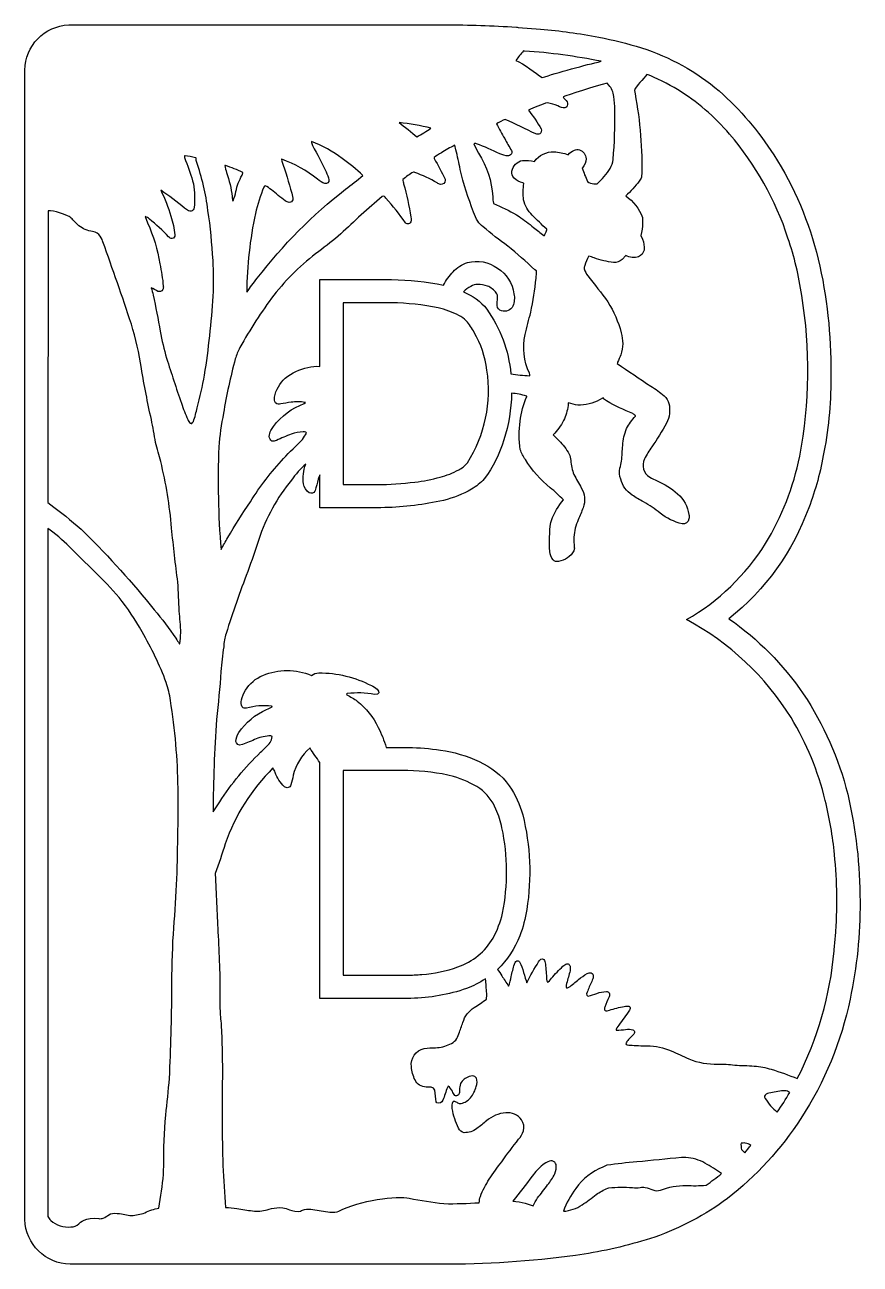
# Model space of a CAD drawing. Extents: x -2 to 1464, y -2 to 1049.
# Drawn here: x 405 to 749, y 539 to 1049 of the extents above; entities that cross this region are included whole.
import ezdxf

# ---------------------------------------------------------------- set-up
doc = ezdxf.new("R2010")
doc.units = 0
doc.header["$MEASUREMENT"] = 0
doc.layers.add('Layer 1', color=7, linetype='Continuous', lineweight=0)

msp = doc.modelspace()

# ---------------------------------------------------------------- linework, layer by layer
at = {"layer": 'Layer 1', "color": 1, "lineweight": 25, "true_color": 0xff0000}
for points, knots in [([(422.94, 1048.82), (412.94, 1048.35), (405.02, 1040.19), (404.85, 1030.18), (404.85, 1030.18), (404.85, 556.98), (404.85, 556.98), (405.2, 546.88), (413.38, 538.81), (423.49, 538.61), (423.49, 538.61), (579.32, 538.61), (579.32, 538.61), (597.99, 538.65), (616.62, 540.03), (635.09, 542.76), (644.95, 544.33), (654.67, 546.67), (664.16, 549.77), (674.9, 553.52), (685, 558.88), (694.12, 565.69), (705.97, 574.89), (716.19, 586.02), (724.34, 598.61), (734.13, 613.58), (741, 630.26), (744.6, 647.78), (747.4, 660.96), (748.77, 674.41), (748.7, 687.89), (748.72, 702.78), (747.01, 717.62), (743.62, 732.11), (739.95, 746.84), (733.75, 760.82), (725.32, 773.43), (717.07, 785.5), (706.71, 795.97), (694.73, 804.34), (709.68, 816.23), (721.05, 832.02), (727.59, 849.97), (730.39, 857.41), (732.49, 865.1), (733.85, 872.94), (735.85, 883.62), (736.81, 894.48), (736.7, 905.34), (736.83, 921.16), (735.09, 936.94), (731.51, 952.35), (727.8, 967.58), (721.62, 982.1), (713.21, 995.33), (706.94, 1005.07), (699.37, 1013.91), (690.69, 1021.59), (681.31, 1029.57), (670.45, 1035.61), (658.72, 1039.37), (652.94, 1041.18), (647.06, 1042.64), (641.1, 1043.72), (633.18, 1045.28), (625.17, 1046.4), (617.13, 1047.08), (617.13, 1047.08), (607.94, 1047.78), (607.94, 1047.78), (607.71, 1047.82), (607.48, 1047.84), (607.24, 1047.85), (597.46, 1048.48), (587.65, 1048.81), (577.85, 1048.85), (577.85, 1048.85), (423.17, 1048.85), (423.17, 1048.85), (423.17, 1048.85), (422.94, 1048.82), (422.94, 1048.82)], [0, 0, 0, 0, 1, 1, 1, 2, 2, 2, 3, 3, 3, 4, 4, 4, 5, 5, 5, 6, 6, 6, 7, 7, 7, 8, 8, 8, 9, 9, 9, 10, 10, 10, 11, 11, 11, 12, 12, 12, 13, 13, 13, 14, 14, 14, 15, 15, 15, 16, 16, 16, 17, 17, 17, 18, 18, 18, 19, 19, 19, 20, 20, 20, 21, 21, 21, 22, 22, 22, 23, 23, 23, 24, 24, 24, 25, 25, 25, 26, 26, 26, 27, 27, 27, 27]), ([(610.6, 1038.05), (621.18, 1037.32), (631.7, 1035.9), (642.09, 1033.81), (635.96, 1032.4), (623.79, 1029.12), (617.78, 1027.08), (615.33, 1028.96), (610.29, 1032.68), (606.99, 1034.2), (608.03, 1035.5), (609.08, 1036.79), (610.14, 1038.07), (610.14, 1038.07), (610.6, 1038.05), (610.6, 1038.05)], [0, 0, 0, 0, 1, 1, 1, 2, 2, 2, 3, 3, 3, 4, 4, 4, 5, 5, 5, 5]), ([(661.46, 1028.23), (663.96, 1027.34), (670.26, 1024.23), (673.5, 1022.22), (681.61, 1017.29), (688.86, 1011.06), (694.96, 1003.79), (705.76, 991.28), (713.95, 976.74), (719.04, 961.02), (721.63, 953.34), (723.53, 945.45), (724.73, 937.43), (728.3, 915.49), (728.01, 893.08), (723.87, 871.24), (721.28, 858.52), (716.51, 846.34), (709.76, 835.25), (701.66, 822.33), (690.51, 811.59), (677.29, 803.98), (694.92, 794.53), (709.75, 780.61), (720.29, 763.61), (726.73, 753.04), (731.48, 741.53), (734.35, 729.48), (736.21, 722.21), (737.49, 714.8), (738.16, 707.33), (739.32, 696.09), (739.46, 684.78), (738.56, 673.52), (738.38, 671.46), (738.24, 669.7), (738.04, 667.67), (736.43, 649.3), (731.28, 631.42), (722.87, 615.01), (719.37, 616.49), (715.79, 617.78), (712.14, 618.86), (709.87, 619.55), (707.53, 620), (705.16, 620.2), (702.47, 620.36), (699.78, 620.47), (697.09, 620.54), (694.79, 620.92), (692.47, 621.05), (690.15, 620.95), (686.06, 620.88), (682, 621.61), (678.2, 623.1), (675.78, 624.2), (673.4, 625.29), (670.99, 626.39), (667.86, 627.79), (664.48, 628.51), (661.05, 628.52), (658.69, 628.54), (656.33, 628.64), (653.98, 628.82), (653.4, 628.86), (652.16, 628.85), (652.32, 629.5), (652.54, 630.1), (652.91, 630.64), (653.39, 631.06), (654.16, 631.78), (654.88, 632.53), (655.57, 633.33), (655.89, 633.72), (655.96, 634.27), (655.7, 634.72), (655.56, 634.86), (655.4, 634.97), (655.22, 635.08), (654.25, 635.4), (653.22, 635.47), (652.21, 635.28), (650.99, 635.11), (649.76, 634.98), (648.54, 634.92), (648.09, 634.92), (648, 635.25), (649.35, 637.03), (650.83, 639.05), (652.29, 641.08), (653.73, 643.13), (654.07, 643.53), (654.17, 644.1), (653.95, 644.58), (653.83, 644.68), (653.71, 644.76), (653.57, 644.83), (652.93, 644.93), (652.27, 644.91), (651.64, 644.76), (649.57, 644.34), (647.52, 643.82), (645.5, 643.22), (642.89, 642.25), (643.45, 644.02), (643.64, 644.42), (644.19, 645.86), (644.77, 647.28), (645.38, 648.68), (645.62, 649.2), (645.62, 649.78), (645.38, 650.29), (645.17, 650.69), (644.74, 650.91), (644.29, 650.86), (642.95, 650.82), (641.62, 650.55), (640.35, 650.09), (639.19, 649.69), (638.02, 649.33), (636.83, 649.02), (636.26, 648.91), (635.88, 649.55), (636.36, 650.63), (636.92, 652.12), (637.56, 653.58), (638.26, 655.01), (638.58, 655.67), (638.8, 656.37), (638.9, 657.1), (639, 657.73), (638.66, 658.36), (638.06, 658.59), (637.48, 658.69), (636.88, 658.57), (636.38, 658.25), (635.11, 657.56), (633.92, 656.74), (632.82, 655.81), (631.53, 654.68), (630.19, 653.62), (628.81, 652.61), (628, 651.96), (627.47, 652.49), (627.74, 653.54), (628.23, 655.29), (628.71, 657.06), (629.17, 658.82), (629.41, 659.63), (629.46, 660.49), (629.3, 661.32), (629.22, 661.75), (628.91, 662.11), (628.49, 662.25), (628.35, 662.27), (628.2, 662.28), (628.06, 662.27), (627.4, 662.12), (626.79, 661.77), (626.36, 661.25), (624.73, 659.68), (623.16, 658.04), (621.66, 656.35), (621.19, 655.73), (620.4, 654.73), (619.98, 654.76), (619.81, 654.81), (619.69, 655.59), (619.67, 655.94), (619.58, 658.03), (619.4, 660.11), (619.15, 662.18), (619.09, 662.85), (618.87, 663.51), (618.51, 664.08), (617.75, 664.69), (616.88, 663.95), (616.36, 663.11), (614.64, 660.28), (613.01, 657.41), (611.48, 654.48), (610.85, 656.66), (609.61, 660.86), (608.71, 662.83), (608.5, 663.24), (608.1, 663.51), (607.65, 663.54), (607.65, 663.54), (607.38, 663.47), (607.38, 663.47), (606.91, 663.13), (606.57, 662.65), (606.42, 662.09), (605.91, 660.42), (605.47, 658.73), (605.11, 657.03), (604.81, 655.71), (604.46, 654.41), (604.04, 653.13), (603.04, 654.5), (602.11, 655.93), (601.25, 657.39), (600.7, 658.3), (600.1, 659.17), (599.44, 660), (603.47, 663.84), (606.6, 668.54), (608.6, 673.74), (609.96, 677.27), (610.94, 680.94), (611.5, 684.67), (613.56, 697.65), (612.99, 710.9), (609.83, 723.66), (608.68, 727.9), (606.81, 731.92), (604.31, 735.54), (601.14, 739.91), (596.87, 743.36), (591.93, 745.54), (586.87, 747.92), (581.47, 749.51), (575.92, 750.26), (571.58, 750.92), (567.2, 751.28), (562.82, 751.34), (562.82, 751.34), (553.59, 751.34), (553.59, 751.34), (552.81, 754.21), (551.71, 756.98), (550.3, 759.6), (548.32, 763.83), (545.39, 767.54), (541.73, 770.44), (540.38, 771.4), (538.95, 772.25), (537.46, 772.98), (537.18, 773.17), (537.3, 773.42), (537.62, 773.5), (541.34, 774), (545.12, 773.88), (548.8, 773.14), (550.96, 772.94), (550.92, 774.29), (549.89, 775.38), (549.17, 775.97), (548.38, 776.46), (547.53, 776.83), (540.86, 780.29), (533.44, 782.08), (525.92, 782.03), (524.82, 781.98), (523.76, 781.63), (522.86, 781.01), (516.47, 783.71), (509.25, 783.71), (502.86, 781.01), (499.9, 779.78), (497.41, 777.65), (495.74, 774.93), (494.97, 773.68), (494.41, 772.31), (494.06, 770.89), (493.86, 769.93), (493.97, 768.93), (494.38, 768.03), (494.81, 767.52), (495.51, 767.33), (496.14, 767.54), (499.49, 768.44), (502.97, 768.72), (506.42, 768.35), (506.62, 768.3), (506.82, 768.16), (506.64, 768.03), (505.92, 767.63), (505.17, 767.28), (504.4, 766.99), (499.75, 764.95), (495.77, 761.64), (492.92, 757.44), (492.22, 756.37), (491.83, 755.12), (491.79, 753.84), (491.91, 753.03), (492.67, 751.86), (494.44, 752.5), (496.34, 753.26), (498.22, 754.04), (500.09, 754.86), (502, 755.63), (504.04, 756.07), (506.1, 756.15), (506.38, 756.16), (506.62, 755.96), (506.64, 755.79), (506.61, 754.91), (506.35, 754.06), (505.87, 753.32), (504.61, 751.95), (503.3, 750.65), (501.93, 749.39), (495.55, 743.25), (489.9, 736.39), (485.08, 728.96), (485.08, 728.96), (482.33, 724.88), (482.33, 724.88), (482.45, 737.55), (482.91, 750.22), (483.72, 762.86), (484.49, 769.43), (485.12, 776.02), (485.6, 782.62), (485.93, 786.01), (486.31, 789.41), (486.73, 792.8), (486.76, 794.67), (487.1, 796.52), (487.73, 798.29), (490.45, 806.85), (493.41, 815.34), (496.62, 823.73), (498.26, 828.09), (499.77, 832.51), (501.13, 836.97), (504.17, 845.85), (508.73, 854.13), (514.6, 861.44), (516.34, 863.83), (518.32, 866.03), (520.5, 868.02), (520.5, 868.02), (520.55, 867.95), (520.55, 867.95), (519.54, 865.36), (519.21, 862.56), (519.57, 859.81), (519.9, 858.35), (520.75, 857.07), (521.95, 856.18), (522.77, 855.72), (523.81, 856), (524.29, 856.82), (524.29, 856.82), (524.4, 857.06), (524.4, 857.06), (524.85, 858.62), (525.25, 860.18), (525.6, 861.76), (525.81, 862.36), (526.05, 862.95), (526.33, 863.53), (526.33, 863.53), (526.33, 849.99), (526.33, 849.99), (535.23, 849.91), (544.14, 849.93), (553.04, 850.06), (561.19, 850.26), (569.29, 851.27), (577.24, 853.05), (581.26, 854.09), (585.14, 855.63), (588.78, 857.63), (590.71, 858.82), (592.47, 860.26), (594.02, 861.92), (597.62, 866.77), (600.35, 872.21), (602.09, 878), (604.06, 884.21), (605.12, 890.67), (605.24, 897.18), (607.31, 897), (609.35, 896.61), (611.34, 896.02), (611.34, 896.02), (611.46, 895.93), (611.46, 895.93), (611.46, 895.93), (611.5, 895.8), (611.5, 895.8), (610.11, 892.56), (609.2, 889.14), (608.8, 885.64), (608.17, 881.78), (608.17, 877.84), (608.8, 873.98), (609.33, 872.52), (610.05, 871.13), (610.94, 869.85), (613.69, 865.45), (617.16, 861.54), (621.19, 858.27), (623.06, 856.68), (624.86, 855.01), (626.58, 853.25), (624.48, 850.74), (622.8, 847.9), (621.62, 844.84), (621.62, 844.84), (621.35, 843.93), (621.35, 843.93), (620.86, 839.98), (620.74, 835.99), (620.98, 832.01), (621.07, 830.75), (621.55, 829.54), (622.34, 828.56), (622.91, 827.99), (623.73, 827.74), (624.52, 827.9), (627.22, 828.3), (629.58, 829.92), (630.92, 832.3), (631.08, 832.77), (631.13, 833.28), (631.07, 833.78), (630.91, 835.16), (630.83, 836.55), (630.85, 837.95), (631.08, 840.42), (631.7, 842.84), (632.68, 845.11), (633.4, 846.74), (634.08, 848.38), (634.72, 850.03), (635.72, 852.75), (635.44, 855.78), (633.95, 858.27), (632.91, 860.05), (631.9, 861.86), (630.94, 863.69), (630.13, 865.52), (629.69, 867.49), (629.65, 869.49), (629.53, 870.41), (629.28, 871.3), (628.92, 872.15), (627.81, 874.18), (626.4, 876.03), (624.75, 877.66), (624.75, 877.66), (622.43, 880.04), (622.43, 880.04), (624.08, 881.8), (625.5, 883.77), (626.65, 885.89), (627.6, 887.86), (628.23, 889.97), (628.51, 892.15), (628.51, 892.15), (628.53, 892.99), (628.53, 892.99), (628.56, 893.05), (628.59, 893.12), (628.62, 893.19), (628.62, 893.19), (628.74, 893.21), (628.74, 893.21), (629.95, 892.8), (631.19, 892.48), (632.46, 892.26), (635.61, 892.14), (638.74, 892.91), (641.48, 894.48), (641.48, 894.48), (642.91, 895.28), (642.91, 895.28), (643.27, 894.73), (643.78, 894.29), (644.36, 894.01), (647.84, 892.04), (651.44, 890.29), (655.13, 888.77), (655.53, 888.54), (655.91, 888.26), (656.25, 887.95), (656.24, 887.87), (656.24, 887.8), (656.22, 887.72), (654.81, 886.17), (653.59, 884.45), (652.59, 882.6), (651.68, 880.4), (651.14, 878.06), (651.01, 875.68), (650.87, 873.53), (650.7, 871.39), (650.51, 869.24), (650.36, 868.25), (650.13, 867.27), (649.83, 866.32), (649.54, 864.81), (649.67, 863.25), (650.19, 861.8), (650.88, 859.13), (652.54, 856.8), (654.84, 855.27), (656.33, 854.21), (657.91, 853.27), (659.56, 852.46), (662, 851.12), (664.31, 849.55), (666.47, 847.79), (669.13, 845.71), (672.19, 844.21), (675.45, 843.37), (676.79, 843.22), (678.02, 844.13), (678.26, 845.45), (678.44, 846.03), (678.44, 846.65), (678.26, 847.22), (677.74, 850.52), (676.08, 853.53), (673.57, 855.73), (671.1, 858), (668.25, 859.82), (665.16, 861.12), (664.14, 861.57), (663.14, 862.06), (662.16, 862.58), (659.58, 864.13), (658.61, 867.39), (659.92, 870.1), (660.84, 871.85), (661.88, 873.53), (663.05, 875.12), (665.18, 878.24), (667.16, 881.47), (668.99, 884.78), (670.3, 887.29), (670.66, 890.2), (670.01, 892.96), (669.65, 894.15), (668.97, 895.21), (668.06, 896.05), (666.35, 897.54), (664.52, 898.89), (662.59, 900.08), (657.97, 903.16), (653.35, 906.27), (648.76, 909.4), (648.77, 909.57), (648.8, 909.74), (648.85, 909.9), (649.34, 910.92), (649.79, 911.96), (650.21, 913.01), (651.2, 915.95), (651.24, 919.12), (650.35, 922.08), (649.2, 926.57), (647.34, 930.84), (644.86, 934.76), (642.21, 938.43), (639.45, 942.02), (636.58, 945.53), (635.97, 946.39), (635.49, 947.35), (635.18, 948.36), (635.12, 948.82), (635.18, 949.29), (635.36, 949.72), (635.73, 951.05), (636.27, 952.32), (636.95, 953.51), (636.95, 953.51), (637.02, 953.53), (637.02, 953.53), (637.79, 953.4), (638.54, 953.17), (639.26, 952.85), (641.84, 951.97), (644.5, 951.34), (647.2, 950.97), (648.49, 950.95), (649.74, 951.41), (650.71, 952.26), (650.71, 952.26), (652.28, 953.83), (652.28, 953.83), (653.9, 952.95), (655.8, 952.77), (657.56, 953.31), (658.63, 953.92), (659.43, 954.9), (659.81, 956.07), (659.99, 957.63), (659.74, 959.21), (659.08, 960.63), (659.08, 960.63), (658.42, 962.06), (658.42, 962.06), (658.96, 963.76), (659.21, 965.54), (659.17, 967.32), (659.17, 967.32), (659.17, 969.54), (659.17, 969.54), (657.78, 973.1), (655.39, 976.18), (652.3, 978.41), (654.24, 980.33), (656.08, 982.35), (657.81, 984.46), (658.18, 984.96), (658.51, 985.5), (658.79, 986.05), (659.14, 997.58), (658.23, 1009.12), (656.06, 1020.45), (656.06, 1020.45), (655.86, 1021.86), (655.86, 1021.86), (656.2, 1023.64), (659.72, 1026.47), (660.92, 1028.44), (660.92, 1028.44), (661.46, 1028.23), (661.46, 1028.23)], [0, 0, 0, 0, 1, 1, 1, 2, 2, 2, 3, 3, 3, 4, 4, 4, 5, 5, 5, 6, 6, 6, 7, 7, 7, 8, 8, 8, 9, 9, 9, 10, 10, 10, 11, 11, 11, 12, 12, 12, 13, 13, 13, 14, 14, 14, 15, 15, 15, 16, 16, 16, 17, 17, 17, 18, 18, 18, 19, 19, 19, 20, 20, 20, 21, 21, 21, 22, 22, 22, 23, 23, 23, 24, 24, 24, 25, 25, 25, 26, 26, 26, 27, 27, 27, 28, 28, 28, 29, 29, 29, 30, 30, 30, 31, 31, 31, 32, 32, 32, 33, 33, 33, 34, 34, 34, 35, 35, 35, 36, 36, 36, 37, 37, 37, 38, 38, 38, 39, 39, 39, 40, 40, 40, 41, 41, 41, 42, 42, 42, 43, 43, 43, 44, 44, 44, 45, 45, 45, 46, 46, 46, 47, 47, 47, 48, 48, 48, 49, 49, 49, 50, 50, 50, 51, 51, 51, 52, 52, 52, 53, 53, 53, 54, 54, 54, 55, 55, 55, 56, 56, 56, 57, 57, 57, 58, 58, 58, 59, 59, 59, 60, 60, 60, 61, 61, 61, 62, 62, 62, 63, 63, 63, 64, 64, 64, 65, 65, 65, 66, 66, 66, 67, 67, 67, 68, 68, 68, 69, 69, 69, 70, 70, 70, 71, 71, 71, 72, 72, 72, 73, 73, 73, 74, 74, 74, 75, 75, 75, 76, 76, 76, 77, 77, 77, 78, 78, 78, 79, 79, 79, 80, 80, 80, 81, 81, 81, 82, 82, 82, 83, 83, 83, 84, 84, 84, 85, 85, 85, 86, 86, 86, 87, 87, 87, 88, 88, 88, 89, 89, 89, 90, 90, 90, 91, 91, 91, 92, 92, 92, 93, 93, 93, 94, 94, 94, 95, 95, 95, 96, 96, 96, 97, 97, 97, 98, 98, 98, 99, 99, 99, 100, 100, 100, 101, 101, 101, 102, 102, 102, 103, 103, 103, 104, 104, 104, 105, 105, 105, 106, 106, 106, 107, 107, 107, 108, 108, 108, 109, 109, 109, 110, 110, 110, 111, 111, 111, 112, 112, 112, 113, 113, 113, 114, 114, 114, 115, 115, 115, 116, 116, 116, 117, 117, 117, 118, 118, 118, 119, 119, 119, 120, 120, 120, 121, 121, 121, 122, 122, 122, 123, 123, 123, 124, 124, 124, 125, 125, 125, 126, 126, 126, 127, 127, 127, 128, 128, 128, 129, 129, 129, 130, 130, 130, 131, 131, 131, 132, 132, 132, 133, 133, 133, 134, 134, 134, 135, 135, 135, 136, 136, 136, 137, 137, 137, 138, 138, 138, 139, 139, 139, 140, 140, 140, 141, 141, 141, 142, 142, 142, 143, 143, 143, 144, 144, 144, 145, 145, 145, 146, 146, 146, 147, 147, 147, 148, 148, 148, 149, 149, 149, 150, 150, 150, 151, 151, 151, 152, 152, 152, 153, 153, 153, 154, 154, 154, 155, 155, 155, 156, 156, 156, 157, 157, 157, 158, 158, 158, 159, 159, 159, 160, 160, 160, 161, 161, 161, 162, 162, 162, 163, 163, 163, 164, 164, 164, 165, 165, 165, 166, 166, 166, 167, 167, 167, 168, 168, 168, 169, 169, 169, 170, 170, 170, 171, 171, 171, 172, 172, 172, 173, 173, 173, 174, 174, 174, 175, 175, 175, 176, 176, 176, 177, 177, 177, 178, 178, 178, 179, 179, 179, 180, 180, 180, 181, 181, 181, 182, 182, 182, 183, 183, 183, 184, 184, 184, 185, 185, 185, 186, 186, 186, 187, 187, 187, 188, 188, 188, 189, 189, 189, 190, 190, 190, 191, 191, 191, 192, 192, 192, 193, 193, 193, 194, 194, 194, 195, 195, 195, 196, 196, 196, 197, 197, 197, 198, 198, 198, 199, 199, 199, 200, 200, 200, 201, 201, 201, 202, 202, 202, 203, 203, 203, 204, 204, 204, 205, 205, 205, 206, 206, 206, 207, 207, 207, 208, 208, 208, 208]), ([(645.29, 1023.99), (646.43, 1022.7), (647.14, 1021.09), (647.36, 1019.39), (647.62, 1017.52), (647.75, 1015.65), (647.74, 1013.76), (647.84, 1006.97), (647.62, 1000.17), (647.08, 993.4), (646.89, 992.11), (646.47, 990.87), (645.84, 989.73), (644.35, 987.41), (642.58, 985.29), (640.55, 983.42), (640.09, 983.27), (639.59, 983.27), (639.12, 983.42), (638.19, 983.48), (637.28, 983.79), (636.52, 984.33), (635.67, 986.12), (634.94, 987.97), (634.34, 989.86), (634.34, 989.86), (634.38, 990.02), (634.38, 990.02), (635.36, 991), (635.9, 992.32), (635.9, 993.69), (635.82, 995.34), (634.77, 996.78), (633.23, 997.37), (632.53, 997.55), (631.78, 997.49), (631.12, 997.19), (630.1, 996.82), (629.2, 996.18), (628.51, 995.35), (626.66, 996.05), (624.72, 996.47), (622.75, 996.6), (619.57, 996.62), (616.56, 995.14), (614.63, 992.61), (613.01, 992.89), (611.36, 993.03), (609.71, 993.04), (607.55, 992.48), (605.86, 990.78), (605.31, 988.61), (605.17, 987.54), (605.55, 986.46), (606.33, 985.71), (607.27, 984.66), (608.55, 983.97), (609.94, 983.74), (610.08, 983.69), (610.22, 983.61), (610.32, 983.49), (610.01, 981.27), (609.96, 979.03), (610.17, 976.8), (610.73, 974.4), (611.98, 972.21), (613.75, 970.5), (615.66, 968.51), (617.65, 966.59), (619.71, 964.76), (619.73, 964.26), (619.59, 963.77), (619.33, 963.35), (619.16, 962.94), (618.96, 962.54), (618.74, 962.15), (618.74, 962.15), (618.6, 962.06), (618.6, 962.06), (618.6, 962.06), (618.53, 962.11), (618.53, 962.11), (617.1, 963.17), (615.7, 964.28), (614.34, 965.44), (612.38, 966.97), (610.39, 968.46), (608.35, 969.88), (605.38, 971.74), (602.25, 973.35), (599.01, 974.69), (599.01, 974.69), (597.83, 975.3), (597.83, 975.3), (597.83, 975.3), (597.78, 975.39), (597.78, 975.39), (597.58, 976.26), (597.48, 977.15), (597.49, 978.05), (597.09, 984.41), (595.07, 990.57), (591.62, 995.94), (590.92, 997.22), (590.29, 998.54), (589.73, 999.89), (590.1, 1000.17), (590.57, 999.91), (590.82, 999.82), (594.08, 998.66), (597.26, 997.31), (600.35, 995.76), (601.5, 995.28), (602.7, 994.84), (603.95, 994.87), (604.61, 994.9), (605.21, 995.58), (605.34, 996.23), (605.39, 996.52), (605.36, 996.83), (605.24, 997.1), (604.22, 998.69), (603.28, 1000.33), (602.43, 1002.02), (601.25, 1004.02), (600.1, 1006.05), (598.99, 1008.09), (599.85, 1008.61), (601.65, 1009.54), (602.61, 1009.86), (606.84, 1007.95), (611.04, 1005.97), (615.2, 1003.92), (615.73, 1003.73), (616.32, 1003.76), (616.83, 1004.01), (617.49, 1004.43), (617.74, 1005.27), (617.42, 1005.99), (615.84, 1008.66), (614.11, 1011.24), (612.23, 1013.72), (614.07, 1014.74), (618.02, 1016.18), (620.05, 1016.78), (621.49, 1016.44), (622.9, 1015.99), (624.27, 1015.42), (625.11, 1015.12), (626.36, 1014.35), (627.22, 1014.64), (628.36, 1014.93), (629.04, 1016.74), (627.13, 1018.23), (626.87, 1018.51), (626.67, 1018.85), (626.54, 1019.21), (628.06, 1019.86), (640.1, 1023.68), (644.61, 1024.83), (644.61, 1024.83), (645.29, 1023.99), (645.29, 1023.99)], [0, 0, 0, 0, 1, 1, 1, 2, 2, 2, 3, 3, 3, 4, 4, 4, 5, 5, 5, 6, 6, 6, 7, 7, 7, 8, 8, 8, 9, 9, 9, 10, 10, 10, 11, 11, 11, 12, 12, 12, 13, 13, 13, 14, 14, 14, 15, 15, 15, 16, 16, 16, 17, 17, 17, 18, 18, 18, 19, 19, 19, 20, 20, 20, 21, 21, 21, 22, 22, 22, 23, 23, 23, 24, 24, 24, 25, 25, 25, 26, 26, 26, 27, 27, 27, 28, 28, 28, 29, 29, 29, 30, 30, 30, 31, 31, 31, 32, 32, 32, 33, 33, 33, 34, 34, 34, 35, 35, 35, 36, 36, 36, 37, 37, 37, 38, 38, 38, 39, 39, 39, 40, 40, 40, 41, 41, 41, 42, 42, 42, 43, 43, 43, 44, 44, 44, 45, 45, 45, 46, 46, 46, 47, 47, 47, 48, 48, 48, 49, 49, 49, 50, 50, 50, 51, 51, 51, 52, 52, 52, 53, 53, 53, 54, 54, 54, 54]), ([(558.96, 1008.59), (563.37, 1008.12), (567.74, 1007.35), (572.05, 1006.3), (572.05, 1006.3), (572.05, 1006.26), (572.05, 1006.26), (570.16, 1004.99), (568.22, 1003.82), (566.22, 1002.74), (564.45, 1004.26), (560.8, 1007.16), (558.96, 1008.59)], [0, 0, 0, 0, 1, 1, 1, 2, 2, 2, 3, 3, 3, 4, 4, 4, 4]), ([(522.84, 1000.75), (527.39, 999.07), (531.67, 996.74), (535.53, 993.81), (538.55, 991.7), (541.38, 989.36), (544.02, 986.8), (541.71, 984.84), (539.33, 982.97), (536.9, 981.18), (523.26, 970.55), (511.05, 958.21), (500.54, 944.49), (499.07, 942.61), (497.64, 940.71), (496.26, 938.77), (496.26, 938.77), (496.24, 938.82), (496.24, 938.82), (496.32, 949.7), (497.51, 960.55), (499.8, 971.2), (500.62, 974.91), (501.8, 978.54), (503.31, 982.04), (503.43, 982.27), (503.61, 982.44), (503.83, 982.61), (504.74, 982.12), (505.59, 981.55), (506.37, 980.88), (508.24, 979.37), (510.13, 977.88), (512.04, 976.41), (512.54, 976.05), (513.11, 975.8), (513.72, 975.69), (514.4, 975.69), (515, 976.16), (515.17, 976.82), (515.22, 977.75), (515.08, 978.67), (514.76, 979.54), (513.53, 983.99), (512.16, 988.4), (510.68, 992.76), (510.68, 992.76), (510.57, 993.47), (510.57, 993.47), (510.57, 993.47), (510.68, 993.47), (510.68, 993.47), (515.99, 991.6), (520.94, 988.82), (525.31, 985.26), (526.26, 984.53), (527.3, 983.92), (528.41, 983.47), (529.3, 983.17), (530.22, 984), (530.02, 985.01), (529.81, 986.15), (529.41, 987.26), (528.85, 988.27), (527.05, 991.93), (525.21, 995.57), (523.33, 999.18), (523.06, 999.57), (522.87, 1000.36), (522.84, 1000.75)], [0, 0, 0, 0, 1, 1, 1, 2, 2, 2, 3, 3, 3, 4, 4, 4, 5, 5, 5, 6, 6, 6, 7, 7, 7, 8, 8, 8, 9, 9, 9, 10, 10, 10, 11, 11, 11, 12, 12, 12, 13, 13, 13, 14, 14, 14, 15, 15, 15, 16, 16, 16, 17, 17, 17, 18, 18, 18, 19, 19, 19, 20, 20, 20, 21, 21, 21, 22, 22, 22, 23, 23, 23, 23]), ([(470.81, 994.96), (472.25, 994.74), (473.68, 994.45), (475.1, 994.1), (475.23, 994.08), (475.37, 994.05), (475.37, 993.94), (475.31, 993.48), (475.37, 993.01), (475.55, 992.58), (477.77, 986.03), (479.35, 979.28), (480.27, 972.42), (481.27, 965.58), (481.95, 958.69), (482.33, 951.79), (482.57, 946.92), (482.61, 942.05), (482.45, 937.18), (481.71, 926.28), (480.51, 915.4), (478.86, 904.6), (478.04, 900.09), (477.02, 895.61), (475.8, 891.19), (475.42, 889.28), (474.9, 887.39), (474.24, 885.55), (474.07, 885.23), (473.84, 884.95), (473.56, 884.73), (473.39, 884.68), (473.22, 884.7), (473.06, 884.78), (472.54, 885.18), (472.14, 885.72), (471.93, 886.34), (470.95, 888.54), (470.08, 890.78), (469.32, 893.05), (467.21, 899.19), (465.17, 905.36), (463.22, 911.56), (462.18, 915.23), (461.31, 918.94), (460.61, 922.69), (459.7, 927.67), (458.74, 932.64), (457.71, 937.59), (457.45, 938.6), (457.17, 939.61), (456.87, 940.61), (457.56, 940.23), (458.94, 939.46), (459.63, 939.11), (460.39, 938.8), (461.26, 939.11), (461.63, 939.84), (461.88, 940.27), (461.96, 940.78), (461.86, 941.26), (461.57, 944.34), (461.1, 947.4), (460.45, 950.43), (459.47, 956.24), (457.78, 961.92), (455.42, 967.32), (455.42, 967.32), (454.42, 969.93), (454.42, 969.93), (455.03, 969.65), (455.6, 969.29), (456.12, 968.86), (458.94, 966.62), (461.59, 964.17), (464.06, 961.54), (464.47, 961.15), (464.99, 960.89), (465.55, 960.81), (466.25, 961.02), (466.7, 961.68), (466.64, 962.4), (466.38, 965.01), (465.82, 967.58), (464.99, 970.06), (463.89, 973.72), (462.5, 977.27), (460.84, 980.7), (464.24, 978.45), (467.52, 976.01), (470.66, 973.4), (471.19, 972.99), (471.74, 972.61), (472.31, 972.26), (472.94, 971.86), (473.76, 972.01), (474.22, 972.6), (474.41, 972.94), (474.54, 973.3), (474.62, 973.67), (474.91, 976.89), (474.78, 980.14), (474.24, 983.33), (473.39, 986.62), (472.33, 989.84), (471.06, 992.99), (470.8, 993.5), (470.7, 994.12), (470.54, 994.69), (470.51, 994.85), (470.66, 994.97), (470.81, 994.96)], [0, 0, 0, 0, 1, 1, 1, 2, 2, 2, 3, 3, 3, 4, 4, 4, 5, 5, 5, 6, 6, 6, 7, 7, 7, 8, 8, 8, 9, 9, 9, 10, 10, 10, 11, 11, 11, 12, 12, 12, 13, 13, 13, 14, 14, 14, 15, 15, 15, 16, 16, 16, 17, 17, 17, 18, 18, 18, 19, 19, 19, 20, 20, 20, 21, 21, 21, 22, 22, 22, 23, 23, 23, 24, 24, 24, 25, 25, 25, 26, 26, 26, 27, 27, 27, 28, 28, 28, 29, 29, 29, 30, 30, 30, 31, 31, 31, 32, 32, 32, 33, 33, 33, 34, 34, 34, 35, 35, 35, 36, 36, 36, 37, 37, 37, 37]), ([(582.34, 997.41), (582.98, 994.72), (583.58, 992.01), (584.13, 989.3), (585.5, 983.31), (587.34, 977.44), (589.64, 971.74), (590.07, 970.43), (590.64, 969.17), (591.32, 967.98), (591.93, 967.09), (592.68, 966.31), (593.54, 965.67), (596.84, 962.91), (600.23, 960.26), (603.7, 957.73), (607.52, 954.63), (611.22, 951.38), (614.79, 948), (614.79, 948), (615.47, 947.5), (615.47, 947.5), (615.52, 946.52), (615.47, 945.53), (615.31, 944.55), (614.83, 939.83), (614.1, 935.14), (613.14, 930.49), (612.33, 927.44), (611.57, 924.37), (610.85, 921.29), (609.65, 915.94), (610.26, 910.35), (612.57, 905.39), (612.68, 905.09), (612.75, 904.78), (612.77, 904.46), (612.77, 904.46), (612.71, 904.41), (612.71, 904.41), (612.71, 904.41), (612.59, 904.39), (612.59, 904.39), (610.02, 904.47), (607.46, 904.72), (604.93, 905.16), (604.08, 914.77), (600.66, 923.97), (595.02, 931.79), (592.53, 934.97), (589.22, 937.42), (585.45, 938.86), (586.3, 939.82), (587.35, 940.6), (588.51, 941.15), (589.32, 941.71), (590.29, 941.98), (591.28, 941.92), (592.64, 941.92), (594, 941.71), (595.31, 941.31), (596.73, 940.69), (597.99, 939.73), (598.96, 938.52), (599.35, 937.89), (599.54, 937.15), (599.48, 936.41), (599.39, 935.36), (599.33, 934.31), (599.3, 933.26), (599.38, 932.23), (600.13, 931.37), (601.14, 931.15), (602.94, 930.48), (604.96, 931.3), (605.79, 933.03), (606.41, 934.64), (606.56, 936.39), (606.24, 938.09), (605.67, 942.45), (603.18, 946.32), (599.44, 948.64), (595.91, 951.28), (591.35, 952.12), (587.1, 950.93), (584.83, 950.24), (582.78, 948.96), (581.18, 947.21), (579.6, 945.54), (578.27, 943.65), (577.22, 941.61), (570.2, 943.13), (563.04, 943.91), (555.85, 943.92), (555.85, 943.92), (526.33, 943.92), (526.33, 943.92), (526.33, 943.92), (526.33, 908.22), (526.33, 908.22), (524.68, 908.39), (523.02, 908.22), (521.43, 907.75), (517.98, 907.12), (514.76, 905.59), (512.09, 903.33), (509.82, 901.28), (508.25, 898.56), (507.62, 895.57), (507.52, 894.74), (507.68, 893.9), (508.1, 893.17), (508.67, 892.66), (509.48, 892.5), (510.2, 892.76), (511.64, 893), (513.01, 893.24), (514.45, 893.48), (516.36, 893.72), (518.3, 893.7), (520.21, 893.42), (520.21, 893.42), (520.39, 893.33), (520.39, 893.33), (519.67, 892.82), (518.88, 892.42), (518.05, 892.15), (513.12, 890.01), (508.98, 886.41), (506.17, 881.83), (505.77, 881.06), (505.53, 880.22), (505.47, 879.36), (505.52, 878.58), (505.93, 877.87), (506.6, 877.47), (507.22, 877.4), (507.85, 877.5), (508.41, 877.77), (510.44, 878.67), (512.49, 879.52), (514.56, 880.33), (516.12, 880.88), (517.74, 881.21), (519.39, 881.31), (519.8, 881.31), (520.2, 881.25), (520.59, 881.13), (520.71, 881.05), (520.8, 880.93), (520.82, 880.78), (520.34, 879.88), (519.79, 879), (519.18, 878.18), (516.55, 875.6), (513.96, 872.98), (511.41, 870.33), (506.32, 864.82), (501.74, 858.85), (497.73, 852.51), (494.47, 847.67), (491.35, 842.74), (488.37, 837.72), (487.48, 836.1), (486.59, 834.5), (485.69, 832.89), (485.69, 832.89), (485.65, 832.85), (485.65, 832.85), (484.45, 846.88), (484.15, 860.98), (484.76, 875.05), (485.1, 879.7), (485.72, 884.33), (486.64, 888.9), (487.9, 896.44), (489.52, 903.91), (491.5, 911.29), (491.97, 912.89), (492.59, 914.45), (493.36, 915.93), (497.55, 923.44), (502.24, 930.66), (507.39, 937.55), (512.7, 944.35), (518.91, 950.39), (525.85, 955.51), (528.95, 957.81), (531.98, 960.21), (534.92, 962.72), (540.47, 968.03), (546.17, 973.18), (552.02, 978.16), (552.58, 978.7), (553.23, 977.95), (553.54, 977.48), (556.41, 974.25), (559.08, 970.85), (561.55, 967.3), (561.97, 966.84), (562.65, 966.73), (563.2, 967.03), (563.75, 967.37), (564.04, 968), (563.95, 968.64), (563.96, 968.98), (563.92, 969.32), (563.84, 969.66), (563.04, 974.27), (562.03, 978.84), (560.8, 983.35), (560.65, 983.94), (560.55, 984.54), (560.5, 985.15), (561.85, 986.28), (563.29, 987.3), (564.81, 988.18), (565.03, 988.26), (565.2, 988.19), (565.45, 988.07), (568.62, 986.89), (571.69, 985.44), (574.61, 983.72), (575.05, 983.47), (575.52, 983.14), (575.99, 983.1), (577.01, 983.05), (577.88, 983.81), (577.96, 984.83), (577.98, 984.97), (577.94, 985.1), (577.87, 985.26), (576.47, 988.16), (574.97, 991.01), (573.36, 993.81), (573.36, 993.81), (573.34, 993.99), (573.34, 993.99), (573.34, 993.99), (573.38, 994.17), (573.38, 994.17), (574.3, 994.91), (575.28, 995.56), (576.33, 996.1), (578.1, 997.26), (579.95, 998.31), (581.86, 999.23), (581.86, 999.23), (582.34, 997.41), (582.34, 997.41)], [0, 0, 0, 0, 1, 1, 1, 2, 2, 2, 3, 3, 3, 4, 4, 4, 5, 5, 5, 6, 6, 6, 7, 7, 7, 8, 8, 8, 9, 9, 9, 10, 10, 10, 11, 11, 11, 12, 12, 12, 13, 13, 13, 14, 14, 14, 15, 15, 15, 16, 16, 16, 17, 17, 17, 18, 18, 18, 19, 19, 19, 20, 20, 20, 21, 21, 21, 22, 22, 22, 23, 23, 23, 24, 24, 24, 25, 25, 25, 26, 26, 26, 27, 27, 27, 28, 28, 28, 29, 29, 29, 30, 30, 30, 31, 31, 31, 32, 32, 32, 33, 33, 33, 34, 34, 34, 35, 35, 35, 36, 36, 36, 37, 37, 37, 38, 38, 38, 39, 39, 39, 40, 40, 40, 41, 41, 41, 42, 42, 42, 43, 43, 43, 44, 44, 44, 45, 45, 45, 46, 46, 46, 47, 47, 47, 48, 48, 48, 49, 49, 49, 50, 50, 50, 51, 51, 51, 52, 52, 52, 53, 53, 53, 54, 54, 54, 55, 55, 55, 56, 56, 56, 57, 57, 57, 58, 58, 58, 59, 59, 59, 60, 60, 60, 61, 61, 61, 62, 62, 62, 63, 63, 63, 64, 64, 64, 65, 65, 65, 66, 66, 66, 67, 67, 67, 68, 68, 68, 69, 69, 69, 70, 70, 70, 71, 71, 71, 72, 72, 72, 73, 73, 73, 74, 74, 74, 75, 75, 75, 76, 76, 76, 77, 77, 77, 78, 78, 78, 79, 79, 79, 80, 80, 80, 81, 81, 81, 82, 82, 82, 83, 83, 83, 83]), ([(487.41, 990.86), (489.9, 990.15), (492.31, 989.19), (494.6, 988), (494.68, 987.72), (494.45, 987.2), (494.29, 986.94), (493.07, 984.86), (492.22, 982.59), (491.79, 980.22), (491.47, 978.93), (491.09, 977.65), (490.66, 976.39), (490.61, 976.27), (490.53, 976.26), (490.5, 976.32), (490.32, 976.9), (490.23, 977.49), (490.2, 978.09), (489.82, 981.5), (489.05, 984.84), (487.91, 988.07), (487.61, 988.99), (487.37, 989.93), (487.19, 990.88), (487.18, 990.93), (487.32, 990.9), (487.41, 990.86)], [0, 0, 0, 0, 1, 1, 1, 2, 2, 2, 3, 3, 3, 4, 4, 4, 5, 5, 5, 6, 6, 6, 7, 7, 7, 8, 8, 8, 9, 9, 9, 9]), ([(423.06, 969.88), (423.66, 969.52), (424.21, 969.06), (424.67, 968.52), (424.67, 968.52), (427.16, 966.12), (427.16, 966.12), (428.73, 964.78), (430.68, 963.95), (432.74, 963.76), (435.74, 963.52), (436.8, 960.17), (436.98, 959.52), (441.05, 948.28), (444.96, 936.99), (448.73, 925.64), (450.55, 919.67), (451.93, 913.58), (452.85, 907.41), (454.03, 900.34), (455.4, 893.31), (456.96, 886.32), (457.59, 883.19), (458.17, 880.06), (458.68, 876.91), (459.33, 874.27), (460.04, 871.66), (460.81, 869.06), (463, 860.05), (464.5, 850.88), (465.3, 841.64), (466.02, 834.19), (466.87, 826.75), (467.87, 819.33), (468.08, 815.37), (468.26, 811.41), (468.41, 807.45), (468.53, 805.97), (468.68, 804.5), (468.86, 803.03), (469.13, 800.03), (469.08, 797.01), (468.71, 794.02), (468.61, 794.03), (468.51, 794.01), (468.43, 794.11), (467.92, 794.8), (467.6, 795.5), (467.05, 796.27), (464.27, 800.31), (461.31, 804.22), (458.16, 807.99), (449.23, 819.12), (439.67, 829.73), (429.52, 839.76), (425.48, 843.51), (421.24, 847.02), (416.8, 850.28), (416.8, 850.28), (414.39, 852.12), (414.39, 852.12), (414.39, 852.12), (414.44, 972.29), (414.44, 972.29), (416.86, 972.46), (421.62, 970.6), (423.06, 969.88)], [0, 0, 0, 0, 1, 1, 1, 2, 2, 2, 3, 3, 3, 4, 4, 4, 5, 5, 5, 6, 6, 6, 7, 7, 7, 8, 8, 8, 9, 9, 9, 10, 10, 10, 11, 11, 11, 12, 12, 12, 13, 13, 13, 14, 14, 14, 15, 15, 15, 16, 16, 16, 17, 17, 17, 18, 18, 18, 19, 19, 19, 20, 20, 20, 21, 21, 21, 22, 22, 22, 22]), ([(555.85, 934.37), (562.31, 934.31), (568.74, 933.61), (575.06, 932.31), (578.01, 931.6), (580.87, 930.55), (583.59, 929.2), (584.67, 928.57), (585.68, 927.84), (586.6, 927), (587.89, 925.53), (589, 923.91), (589.89, 922.17), (592.62, 917.41), (594.38, 912.17), (595.09, 906.73), (597.12, 893.46), (594.27, 879.9), (587.08, 868.56), (586.11, 867.34), (584.89, 866.34), (583.5, 865.64), (581.08, 864.31), (578.51, 863.31), (575.83, 862.64), (572.44, 861.66), (568.98, 860.98), (565.47, 860.6), (560.27, 859.95), (555.04, 859.6), (549.8, 859.56), (549.8, 859.56), (535.85, 859.56), (535.85, 859.56), (535.85, 859.56), (535.85, 934.37), (535.85, 934.37), (535.85, 934.37), (555.85, 934.37), (555.85, 934.37)], [0, 0, 0, 0, 1, 1, 1, 2, 2, 2, 3, 3, 3, 4, 4, 4, 5, 5, 5, 6, 6, 6, 7, 7, 7, 8, 8, 8, 9, 9, 9, 10, 10, 10, 11, 11, 11, 12, 12, 12, 13, 13, 13, 13]), ([(422.99, 834.23), (429.93, 827.06), (437.24, 820.7), (443.65, 813.05), (447.22, 808.64), (450.39, 803.92), (453.13, 798.94), (457.03, 792.28), (460.36, 785.29), (463.08, 778.06), (463.93, 775.68), (464.51, 773.2), (464.78, 770.69), (466.74, 758.74), (467.8, 746.65), (467.93, 734.54), (468.04, 721.29), (467.84, 708.05), (467.34, 694.81), (467.01, 688.02), (466.56, 681.23), (466.01, 674.45), (465.59, 666.92), (465.37, 659.38), (465.37, 651.84), (465.33, 639.59), (465.01, 627.35), (464.4, 615.12), (463.94, 610.05), (463.43, 604.99), (462.85, 599.93), (462.24, 592.98), (461.98, 586.01), (462.06, 579.04), (461.91, 574.43), (461.42, 569.83), (460.61, 565.28), (460.61, 565.28), (460.09, 561.67), (460.09, 561.67), (458.06, 561.31), (456.09, 560.68), (454.24, 559.79), (452.49, 559.12), (450.64, 558.74), (448.77, 558.68), (447.83, 558.68), (446.89, 558.8), (445.98, 559.04), (444.6, 559.39), (441.23, 560.07), (439.43, 558.95), (438.71, 558.41), (437.95, 557.95), (437.14, 557.57), (436.57, 557.36), (435.95, 557.29), (435.35, 557.39), (429.7, 558.1), (427.62, 555.82), (427.16, 555.3), (426.24, 554.46), (425.05, 553.98), (423.8, 553.94), (420.81, 553.69), (417.83, 554.63), (415.53, 556.57), (415.04, 557.05), (414.65, 557.63), (414.39, 558.27), (414.39, 558.27), (414.39, 841.46), (414.39, 841.46), (416.69, 839.95), (420.97, 836.28), (422.99, 834.23)], [0, 0, 0, 0, 1, 1, 1, 2, 2, 2, 3, 3, 3, 4, 4, 4, 5, 5, 5, 6, 6, 6, 7, 7, 7, 8, 8, 8, 9, 9, 9, 10, 10, 10, 11, 11, 11, 12, 12, 12, 13, 13, 13, 14, 14, 14, 15, 15, 15, 16, 16, 16, 17, 17, 17, 18, 18, 18, 19, 19, 19, 20, 20, 20, 21, 21, 21, 22, 22, 22, 23, 23, 23, 24, 24, 24, 25, 25, 25, 25]), ([(522.31, 751.03), (523.58, 749.02), (524.92, 747.06), (526.33, 745.15), (526.33, 745.15), (526.33, 648.03), (526.33, 648.03), (526.33, 648.03), (563.79, 648.03), (563.79, 648.03), (571.6, 648.2), (579.33, 649.58), (586.72, 652.11), (589.46, 653.13), (592.08, 654.46), (594.52, 656.08), (594.7, 654.08), (594.87, 652.09), (595.02, 650.09), (595.02, 649.3), (594.99, 648.52), (594.93, 647.73), (593.28, 646.53), (591.6, 645.4), (589.87, 644.33), (587.62, 642.9), (585.96, 640.71), (585.2, 638.16), (584.67, 636.6), (584.11, 635.04), (583.52, 633.49), (583.11, 631.55), (581.75, 629.94), (579.89, 629.23), (578.05, 628.3), (576.02, 627.78), (573.95, 627.73), (572.4, 627.77), (570.85, 627.67), (569.32, 627.44), (565.81, 626.75), (563.48, 623.4), (564.04, 619.86), (564.19, 617.99), (564.69, 616.16), (565.49, 614.46), (566.29, 612.65), (568.12, 611.51), (570.09, 611.56), (571.12, 611.52), (573.37, 611.83), (573.59, 610.25), (573.91, 608.66), (573.89, 607.01), (574.18, 605.42), (574.28, 604.66), (576.14, 604.76), (576.57, 605.48), (577.56, 607.19), (577.9, 608.92), (578.6, 610.77), (578.79, 611.17), (578.99, 611.56), (579.21, 611.95), (579.93, 611.4), (580.5, 610.67), (580.87, 609.84), (581.11, 609.21), (581.46, 608.54), (581.91, 608.07), (582.1, 607.92), (582.95, 607.85), (583.39, 608.34), (583.88, 609.01), (583.78, 609.6), (583.79, 610.43), (583.86, 611.28), (584.01, 612.12), (584.25, 612.95), (584.99, 614.33), (586.24, 615.37), (587.74, 615.85), (588.49, 616.16), (590, 616.48), (590.82, 615.17), (591.15, 614.08), (591.12, 612.91), (590.73, 611.83), (590.26, 610.11), (589.45, 608.51), (588.33, 607.12), (587.33, 605.96), (586, 605.15), (584.52, 604.8), (583.99, 604.67), (583.43, 604.77), (582.98, 605.08), (582.57, 605.31), (582.16, 605.54), (581.75, 605.76), (581.55, 605.85), (581.22, 605.69), (581.14, 605.55), (580.75, 604.64), (580.63, 603.63), (580.8, 602.65), (581.32, 599.86), (582.18, 597.14), (583.36, 594.55), (583.89, 593.68), (584.72, 593.04), (585.7, 592.76), (587.59, 592.72), (589.45, 593.32), (590.96, 594.46), (592.31, 595.48), (593.63, 596.54), (594.93, 597.64), (597.16, 599.55), (599.94, 600.71), (602.86, 600.95), (605.39, 601.16), (607.85, 600.08), (609.39, 598.07), (610.26, 596.73), (610.53, 595.08), (610.14, 593.53), (609.69, 592.24), (609, 591.05), (608.1, 590.02), (605.72, 587.03), (603.45, 583.96), (601.28, 580.81), (599.41, 578.5), (597.67, 576.09), (596.06, 573.6), (594.61, 571.37), (593.38, 569), (592.41, 566.53), (592.12, 565.69), (591.97, 564.81), (591.96, 563.92), (587.12, 563.6), (582.27, 563.48), (577.42, 563.55), (572.61, 564.07), (567.83, 564.82), (563.09, 565.8), (558.49, 566.94), (542.36, 564.81), (534.13, 560.45), (533.55, 559.96), (531.68, 559.87), (530.43, 560.08), (528.09, 560.37), (525.75, 560.72), (523.43, 561.15), (522.27, 561.28), (521.11, 561.27), (519.96, 561.11), (519.4, 560.96), (518.87, 560.74), (518.37, 560.47), (517.57, 560.21), (514.6, 560.46), (513.77, 561.02), (510.05, 562.66), (506.76, 561.61), (504.67, 561.01), (502.71, 560.43), (500.64, 560.29), (498.62, 560.58), (496.46, 560.83), (494.31, 561.15), (492.18, 561.54), (490.62, 561.77), (489.05, 561.91), (487.48, 561.94), (487.06, 567.71), (486.7, 573.47), (486.39, 579.25), (486.04, 591.35), (485.97, 603.45), (486.19, 615.55), (486.2, 621.8), (486.09, 628.04), (485.87, 634.28), (485.73, 636.63), (485.54, 638.98), (485.31, 641.31), (485.19, 643.54), (485.15, 645.77), (485.19, 648), (485.21, 657.15), (484.92, 666.29), (484.33, 675.42), (484.01, 683.29), (483.63, 691.18), (483.22, 699.05), (483.22, 699.05), (483.2, 699.39), (483.2, 699.39), (484.7, 703.45), (486.1, 707.55), (487.37, 711.68), (491.42, 723.46), (498.15, 734.14), (507.03, 742.89), (507.41, 742.34), (507.69, 741.73), (507.87, 741.09), (508.67, 738.85), (509.98, 736.83), (511.7, 735.18), (512.17, 734.85), (512.75, 734.72), (513.31, 734.79), (513.86, 734.93), (514.19, 735.35), (514.38, 735.92), (514.81, 737.21), (515.13, 738.53), (515.35, 739.87), (516.36, 744.24), (518.78, 748.17), (522.22, 751.05), (522.22, 751.05), (522.31, 751.03), (522.31, 751.03)], [0, 0, 0, 0, 1, 1, 1, 2, 2, 2, 3, 3, 3, 4, 4, 4, 5, 5, 5, 6, 6, 6, 7, 7, 7, 8, 8, 8, 9, 9, 9, 10, 10, 10, 11, 11, 11, 12, 12, 12, 13, 13, 13, 14, 14, 14, 15, 15, 15, 16, 16, 16, 17, 17, 17, 18, 18, 18, 19, 19, 19, 20, 20, 20, 21, 21, 21, 22, 22, 22, 23, 23, 23, 24, 24, 24, 25, 25, 25, 26, 26, 26, 27, 27, 27, 28, 28, 28, 29, 29, 29, 30, 30, 30, 31, 31, 31, 32, 32, 32, 33, 33, 33, 34, 34, 34, 35, 35, 35, 36, 36, 36, 37, 37, 37, 38, 38, 38, 39, 39, 39, 40, 40, 40, 41, 41, 41, 42, 42, 42, 43, 43, 43, 44, 44, 44, 45, 45, 45, 46, 46, 46, 47, 47, 47, 48, 48, 48, 49, 49, 49, 50, 50, 50, 51, 51, 51, 52, 52, 52, 53, 53, 53, 54, 54, 54, 55, 55, 55, 56, 56, 56, 57, 57, 57, 58, 58, 58, 59, 59, 59, 60, 60, 60, 61, 61, 61, 62, 62, 62, 63, 63, 63, 64, 64, 64, 65, 65, 65, 66, 66, 66, 67, 67, 67, 68, 68, 68, 69, 69, 69, 70, 70, 70, 71, 71, 71, 72, 72, 72, 73, 73, 73, 74, 74, 74, 75, 75, 75, 76, 76, 76, 76]), ([(562.5, 741.8), (568.83, 741.75), (575.14, 740.95), (581.27, 739.39), (585.14, 738.33), (588.81, 736.66), (592.14, 734.43), (595.1, 732.26), (597.41, 729.33), (598.83, 725.95), (599.96, 723.47), (600.79, 720.87), (601.3, 718.19), (603.73, 706.62), (603.81, 694.68), (601.53, 683.09), (600.69, 679.53), (599.39, 676.09), (597.65, 672.88), (594.39, 667.31), (589.24, 663.11), (583.13, 661.02), (578.37, 659.28), (573.39, 658.24), (568.33, 657.91), (566.24, 657.72), (564.16, 657.61), (562.07, 657.57), (562.07, 657.57), (535.85, 657.57), (535.85, 657.57), (535.85, 657.57), (535.85, 741.8), (535.85, 741.8), (535.85, 741.8), (562.5, 741.8), (562.5, 741.8)], [0, 0, 0, 0, 1, 1, 1, 2, 2, 2, 3, 3, 3, 4, 4, 4, 5, 5, 5, 6, 6, 6, 7, 7, 7, 8, 8, 8, 9, 9, 9, 10, 10, 10, 11, 11, 11, 12, 12, 12, 12]), ([(717.72, 610), (718.46, 609.99), (719.18, 609.77), (719.79, 609.36), (718.16, 606.57), (716.42, 603.85), (714.57, 601.2), (712.64, 602.82), (710.98, 604.73), (709.65, 606.87), (709.51, 607.1), (709.28, 607.53), (709.38, 607.76), (709.57, 608.46), (710.47, 608.82), (711.17, 608.98), (713.14, 609.5), (715.15, 609.84), (717.18, 610), (717.18, 610), (717.72, 610), (717.72, 610)], [0, 0, 0, 0, 1, 1, 1, 2, 2, 2, 3, 3, 3, 4, 4, 4, 5, 5, 5, 6, 6, 6, 7, 7, 7, 7]), ([(701.47, 588.48), (702.31, 588.39), (703.02, 588), (703.71, 587.5), (703.25, 586.98), (701.79, 585.01), (701.3, 584.51), (700.93, 584.78), (700.14, 585.5), (699.94, 585.9), (699.71, 586.35), (699.6, 587.95), (699.73, 588.44), (700.14, 588.47), (701.06, 588.56), (701.47, 588.48)], [0, 0, 0, 0, 1, 1, 1, 2, 2, 2, 3, 3, 3, 4, 4, 4, 5, 5, 5, 5]), ([(676.99, 582.54), (679.76, 582.37), (682.45, 581.57), (684.86, 580.22), (687.22, 578.91), (689.49, 577.47), (691.69, 575.91), (689.63, 574.24), (687.5, 572.64), (685.32, 571.13), (682.59, 570.9), (679.84, 570.88), (677.11, 571.06), (673.48, 571.06), (669.89, 570.38), (666.52, 569.04), (665.49, 568.75), (664.39, 568.8), (663.39, 569.2), (662.37, 569.61), (661.34, 569.96), (660.28, 570.24), (659.58, 570.41), (658.84, 570.4), (658.15, 570.2), (657.11, 569.99), (656.04, 569.96), (655, 570.13), (651.77, 570.48), (648.51, 570.43), (645.29, 569.99), (645.29, 569.99), (644.88, 569.88), (644.88, 569.88), (643.17, 569.25), (641.57, 568.36), (640.12, 567.25), (638.21, 565.81), (636.26, 564.4), (634.29, 563.03), (631.98, 561.53), (629.33, 560.62), (626.58, 560.4), (627.85, 563.75), (629.55, 566.93), (631.64, 569.84), (634.5, 573.73), (638.38, 576.77), (642.84, 578.61), (642.84, 578.61), (644.52, 579.36), (644.52, 579.36), (648.6, 579.92), (652.69, 580.37), (656.79, 580.72), (662.93, 581.36), (669.05, 581.95), (675.2, 582.49), (675.8, 582.54), (676.4, 582.55), (676.99, 582.54)], [0, 0, 0, 0, 1, 1, 1, 2, 2, 2, 3, 3, 3, 4, 4, 4, 5, 5, 5, 6, 6, 6, 7, 7, 7, 8, 8, 8, 9, 9, 9, 10, 10, 10, 11, 11, 11, 12, 12, 12, 13, 13, 13, 14, 14, 14, 15, 15, 15, 16, 16, 16, 17, 17, 17, 18, 18, 18, 19, 19, 19, 20, 20, 20, 20]), ([(622, 581.13), (622.77, 580.96), (623.38, 580.36), (623.54, 579.59), (623.79, 578.32), (623.61, 577), (623.02, 575.85), (622.25, 574.2), (621.27, 572.66), (620.1, 571.26), (618.71, 569.48), (617.33, 567.69), (615.97, 565.89), (615.24, 564.86), (614.6, 563.77), (614.07, 562.62), (614.07, 562.62), (610.82, 563.69), (610.82, 563.69), (609.17, 564.18), (607.48, 564.49), (605.77, 564.62), (608.52, 567.98), (611.2, 571.41), (613.79, 574.89), (615.02, 576.59), (616.46, 578.12), (618.06, 579.47), (618.91, 580.17), (619.88, 580.7), (620.91, 581.06), (621.27, 581.17), (621.64, 581.19), (622, 581.13)], [0, 0, 0, 0, 1, 1, 1, 2, 2, 2, 3, 3, 3, 4, 4, 4, 5, 5, 5, 6, 6, 6, 7, 7, 7, 8, 8, 8, 9, 9, 9, 10, 10, 10, 11, 11, 11, 11])]:
    msp.add_open_spline(points, degree=3, knots=knots, dxfattribs=at)

doc.saveas('drawing.dxf')
